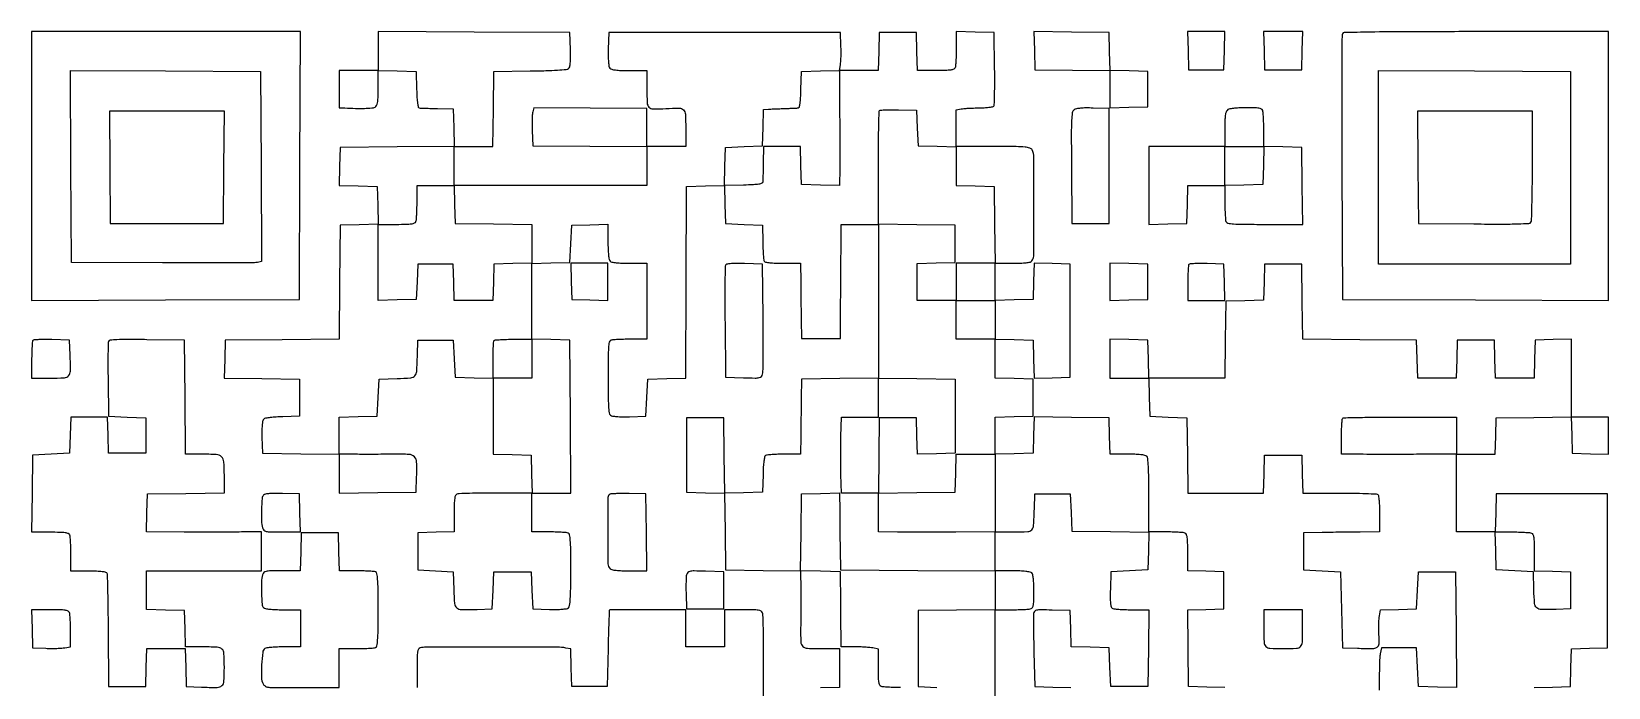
# Model space of a CAD drawing. Extents: x 179 to 1071, y 112 to 1107.
# Drawn here: x 179 to 1071, y 736 to 1107 of the extents above; entities that cross this region are included whole.
import ezdxf

# ---------------------------------------------------------------- set-up
doc = ezdxf.new("R2010")
doc.units = 0

msp = doc.modelspace()

# ---------------------------------------------------------------- linework, layer by layer
for points in [[(179, 1030.993714), (179, 954.987428), (254.75, 955.243714), (330.5, 955.5), (330.756286, 1031.25), (331.012572, 1107), (255.006286, 1107), (179, 1107)], [(746.215966, 1096.269987), (746.5, 1085.5), (767.75, 1085.230112), (789, 1084.960225), (789, 1074.446281), (789, 1063.932337), (799.75, 1064.216168), (810.5, 1064.5), (810.5, 1074.5), (810.5, 1084.5), (799.783492, 1084.783492), (789.066984, 1085.066984), (788.783492, 1095.783492), (788.5, 1106.5), (767.215966, 1106.769987), (745.931931, 1107.039973)], [(833.216168, 1096.25), (833.5, 1085.5), (843.5, 1085.5), (853.5, 1085.5), (853.783832, 1096.25), (854.067663, 1107), (843.5, 1107), (832.932337, 1107)], [(876.216168, 1096.25), (876.5, 1085.5), (887, 1085.5), (897.5, 1085.5), (897.783832, 1096.25), (898.067663, 1107), (887, 1107), (875.932337, 1107)], [(223.235953, 1030.25), (223.5, 998.5), (255.5, 998.5), (287.5, 998.5), (287.764047, 1030.25), (288.028094, 1062), (255.5, 1062), (222.971906, 1062)], [(875.783832, 1031.25), (875.5, 1020.5), (864.75, 1020.216168), (854, 1019.932337), (854, 1030.966168), (854, 1042), (865.033832, 1042), (876.067663, 1042)], [(484.215017, 965.75), (484.5, 955.5), (494.75, 955.215017), (505, 954.930034), (505, 965.465017), (505, 976), (494.465017, 976), (483.930034, 976)], [(789, 965.5), (789, 954.932337), (799.75, 955.216168), (810.5, 955.5), (810.5, 965.5), (810.5, 975.5), (799.75, 975.783832), (789, 976.067663)]]:
    msp.add_lwpolyline(points, close=True)
for points in [[(854, 735.930034), (843.75, 736.215017), (833.5, 736.5), (833.230596, 758.214803), (832.961191, 779.929605), (843.230596, 780.214803), (853.5, 780.5), (853.5, 791), (853.5, 801.5), (843.25, 801.784983), (833, 802.069966), (833, 812.427994, 0.005378), (832.940347, 817.974376, 0.030449), (832.697172, 820.919218, 0.063222), (832.232062, 822.602756, 0.204941), (831.418213, 823.393011, 0.07203), (830.361889, 823.632106, 0.005915), (827.534475, 823.821697, 0.007831), (824.140776, 823.955695, 0.005951), (820.418213, 824), (811, 824), (811, 844.8, 0.003169), (810.937931, 854.593081, 0.010454), (810.721154, 861.045513, 0.00933), (810.391927, 865.538104, 0.175156), (809.8, 866.8, 0.150838), (808.800997, 867.327709, 0.019392), (806.377065, 867.688556, 0.018513), (803.089346, 867.925625, 0.00874), (798.834983, 868), (789.069966, 868), (788.784983, 878.25), (788.5, 888.5), (767.285202, 888.769785), (746.070403, 889.03957), (745.785202, 878.769785), (745.5, 868.5), (734.75, 868.216168), (724, 867.932337), (724, 878.432337), (724, 888.932337), (734.75, 889.216168), (745.5, 889.5), (745.5, 900), (745.5, 910.5), (734.75, 910.783832), (724, 911.067663), (724, 922.067663), (724, 933.067663), (734.75, 932.783832), (745.5, 932.5), (745.784183, 921.715394), (746.068365, 910.930789), (756.284183, 911.215394), (766.5, 911.5), (766.5, 943.5), (766.5, 975.5), (756.285365, 975.784593), (746.07073, 976.069185), (745.785365, 965.784593), (745.5, 955.5), (734.75, 955.216168), (724, 954.932337), (724, 965.466168), (724, 976), (733.877555, 976, 0.007885), (738.40461, 976.071392, 0.021148), (741.618293, 976.30908, 0.025816), (743.851245, 976.68718, 0.166184), (744.813773, 977.27561, 0.173275), (745.837789, 980.084558, 0.00101), (745.962589, 1008.320934, 0.00134), (745.954768, 1036.141843, 0.122719), (744.964433, 1040.066458, 0.193702), (743.640053, 1041.174593, 0.056661), (740.987902, 1041.714603, 0.020174), (735.915474, 1041.954816, 0.001744), (722.964816, 1042), (702, 1042), (702, 1052.420545), (702, 1062.841089), (704.75, 1063.309809, -0.022929), (706.273627, 1063.498123, -0.005167), (708.879693, 1063.672439, -0.005345), (711.894135, 1063.810493, -0.005158), (714.946826, 1063.88609, 0.010143), (717.859581, 1063.987286, 0.014299), (720.448328, 1064.204237, 0.010424), (722.567435, 1064.487871, 0.159199), (723.218101, 1064.818101, 0.190093), (723.545721, 1065.572518, 0.001993), (723.720681, 1071.401306, 0.006003), (723.815721, 1078.18125, 0.003823), (723.771275, 1086.071275), (723.5, 1106.5), (712.75, 1106.783832), (702, 1107.067663), (702, 1097.615619, -0.00593), (701.955696, 1093.880092, -0.007809), (701.821697, 1090.475463, -0.005887), (701.632128, 1087.638889, -0.0721), (701.393011, 1086.581787, -0.20495), (700.602718, 1085.767927, -0.063217), (698.919034, 1085.302822, -0.030446), (695.973908, 1085.059651, -0.005377), (690.426843, 1085), (680.067663, 1085), (679.783832, 1095.75), (679.5, 1106.5), (669, 1106.5), (658.5, 1106.5), (658.216168, 1095.75), (657.932337, 1085), (646.939314, 1085), (635.946292, 1085), (636.06989, 1062.25, -0.000584), (636.1101, 1052.822518, -0.000568), (636.128762, 1043.308812, -0.00056), (636.126303, 1034.94725, -0.002119), (636.096744, 1029.716168), (636, 1019.932337), (625.25, 1020.216168), (614.5, 1020.5), (614.216168, 1031.25), (613.932337, 1042), (603.466168, 1042), (593, 1042), (592.847686, 1032.75, -0.000729), (592.782222, 1029.097728, -0.000968), (592.711418, 1025.776562, -0.000683), (592.64285, 1022.99177, -0.009762), (592.597686, 1022, -0.281462), (592.04876, 1021.220862, -0.061526), (590.404519, 1020.738407, -0.028984), (587.402321, 1020.423344, -0.005066), (581.715822, 1020.215822), (570.931643, 1019.931643), (571.215822, 1030.715822), (571.5, 1041.5), (582, 1042), (592.5, 1042.5), (592.784983, 1052.75), (593.069966, 1063), (595.784983, 1063.156454, -0.003483), (597.246159, 1063.230446, -0.000891), (599.611839, 1063.329502, -0.000908), (602.312335, 1063.432846, -0.000921), (605, 1063.525854, 0.001285), (607.578054, 1063.616946, 0.001653), (609.947536, 1063.714611, 0.001261), (611.933159, 1063.808047, 0.014384), (612.715017, 1063.8694, 0.312884), (613.298959, 1064.374927, 0.026825), (613.707564, 1066.420621, 0.02204), (614.019285, 1069.545225, 0.006891), (614.215017, 1074.25), (614.5, 1084.5), (625.21096, 1084.783436), (635.921919, 1085.066871), (636.51745, 1088.283436, 0.030739), (636.728091, 1090.006955, 0.008297), (636.848012, 1092.758259, 0.008369), (636.880072, 1095.892687, 0.008584), (636.80649, 1099), (636.5, 1106.5), (571, 1106.5), (505.5, 1106.5), (505.211141, 1097.149285, 0.009044), (505.15859, 1093.042317, 0.018924), (505.296386, 1089.849829, 0.020746), (505.587315, 1087.486141, 0.132968), (506.083586, 1086.399285, 0.154085), (507.124417, 1085.728754, 0.035127), (509.205854, 1085.314808, 0.024181), (512.346734, 1085.070162, 0.007345), (517.122445, 1085), (527, 1085), (527, 1074.616631, 0.011437), (527.180377, 1066.73228, 0.183493), (528.221517, 1064.32826, 0.201455), (530.555518, 1063.337162, 0.014178), (537.801517, 1063.513862, -0.013725), (545.309193, 1063.703742, -0.197464), (547.725544, 1062.704629, -0.187206), (548.808668, 1060.270625, -0.01214), (549, 1052.391592), (549, 1042), (538, 1042), (527, 1042), (527, 1052.79786), (527, 1063.59572), (495.001649, 1063.728522), (463.003299, 1063.861325), (462.456595, 1061.680662, 0.048554), (462.259379, 1060.363376, 0.007006), (462.157158, 1057.643695, 0.00789), (462.132041, 1054.414244, 0.006674), (462.204946, 1051), (462.5, 1042.5), (494.75, 1042.236147), (527, 1041.972294), (527, 1030.986147), (527, 1020), (472.5, 1020), (418, 1020), (418, 1031), (418, 1042), (428.980112, 1042), (439.960225, 1042), (440.230112, 1063.25), (440.5, 1084.5), (460.92315, 1084.771257, 0.003711), (469.879314, 1084.956706, 0.009025), (476.479653, 1085.261688, 0.006436), (481.427025, 1085.643865, 0.15184), (482.707541, 1086.172244, 0.157509), (483.352496, 1087.188229, 0.038302), (483.705996, 1089.169056, 0.025232), (483.856144, 1092.194891, 0.007186), (483.784391, 1096.900987), (483.5, 1106.5), (429.25, 1106.758612), (375, 1107.017225), (375, 1096.008612), (375, 1085), (364, 1085), (353, 1085), (353, 1074.5), (353, 1064), (356.25, 1063.824751, 0.008133), (362.122698, 1063.603806, 0.012105), (367.26581, 1063.618564, 0.010961), (371.406335, 1063.821607, 0.087934), (373.25, 1064.285184, 0.169218), (374.167382, 1065.151908, 0.079579), (374.686612, 1066.720305, 0.034904), (374.940646, 1069.501157, 0.00533), (375, 1075.069015), (375, 1085.067663), (385.75, 1084.783832), (396.5, 1084.5), (396.784983, 1074.25, 0.006947), (396.980763, 1069.556507, 0.021876), (397.293203, 1066.421247, 0.026249), (397.70217, 1064.35667, 0.306486), (398.284983, 1063.837237, 0.024728), (399.116769, 1063.767435, 0.001301), (401.786839, 1063.68283, 0.002049), (404.963957, 1063.603462, 0.001489), (408.5, 1063.54016), (417.5, 1063.405847), (417.783691, 1052.716821), (418.067381, 1042.027795), (385.783691, 1041.763898), (353.5, 1041.5), (353.216515, 1030.784171), (352.93303, 1020.068343), (363.716515, 1019.784171), (374.5, 1019.5), (374.783485, 1008.784171), (375.06697, 998.068343), (364.283485, 997.784171), (353.5, 997.5), (353.236165, 965.263835), (352.97233, 933.02767), (320.736165, 932.763835), (288.5, 932.5), (288.216371, 921.769986), (287.932742, 911.039971), (309.216371, 910.769986), (330.5, 910.5), (330.5, 900), (330.5, 889.5), (321.054124, 889.209882, 0.009872), (317.344222, 889.022568, 0.013478), (314.012996, 888.697932, 0.010272), (311.278232, 888.29958, 0.132654), (310.348748, 887.874472, 0.165771), (309.775651, 886.938715, 0.029529), (309.440097, 884.884549, 0.022993), (309.270289, 881.903576, 0.008333), (309.294624, 877.66459), (309.5, 868.5), (331.25, 868.230498), (353, 867.960995), (353, 856.960995), (353, 845.960995), (374.75, 846.230498), (396.5, 846.5), (396.788833, 855.243181, 0.016693), (396.78584, 863.551545, 0.188815), (395.507376, 866.517514, 0.187183), (392.549301, 867.840276, 0.01636), (384.174986, 867.988484, -0.001786), (379.344771, 867.933177, -0.00108), (373.62484, 867.900473, -0.001082), (367.945265, 867.892566, -0.001903), (363.25, 867.914061), (353, 868), (353, 878.466168), (353, 888.932337), (363.75, 889.216168), (374.5, 889.5), (375, 900), (375.5, 910.5), (385.7397, 910.784869, 0.012174), (393.50884, 911.190479, 0.196929), (395.803333, 912.34273, 0.165236), (396.832838, 914.85434, 0.008001), (397.24922, 924), (397.5, 932.5), (407.5, 932.5), (417.5, 932.5), (418, 922), (418.5, 911.5), (429.25, 911.216168), (440, 910.932337), (440, 889.5), (440, 868.067663), (450.75, 867.783832), (461.5, 867.5), (461.783832, 856.75), (462.067663, 846), (441.615619, 846, 0.002766), (433.663753, 845.956006, 0.004119), (426.706713, 845.821697, 0.001836), (420.77967, 845.636639, 0.083071), (419.581787, 845.393011, 0.204941), (418.767938, 844.602756, 0.063222), (418.302828, 842.919218, 0.030449), (418.059653, 839.974376, 0.005378), (418, 834.427994), (418, 824.069966), (407.75, 823.784983), (397.5, 823.5), (397.5, 813), (397.5, 802.5), (407.5, 802), (417.5, 801.5), (417.784869, 791.2603, 0.013827), (418.218122, 783.45705, 0.200378), (419.466432, 781.051258, 0.174565), (422.13313, 780.074823, 0.010012), (431, 780.204946), (439.5, 780.5), (440, 791), (440.5, 801.5), (451, 801.5), (461.5, 801.5), (462, 791), (462.5, 780.5), (471.850715, 780.211141, 0.009044), (475.957683, 780.15859, 0.018924), (479.150171, 780.296386, 0.020746), (481.513859, 780.587315, 0.132968), (482.600715, 781.083586, 0.186737), (483.340077, 782.40896, 0.018611), (483.71842, 786.090274, 0.013584), (483.942803, 791.987371, 0.002716), (484, 802.515456, 0.002187), (483.949924, 813.966476, 0.01672), (483.723005, 819.342637, 0.032173), (483.29836, 822.357196, 0.255374), (482.418213, 823.393011, 0.07203), (481.361889, 823.632106, 0.005915), (478.534475, 823.821697, 0.007831), (475.140776, 823.955695, 0.005951), (471.418213, 824), (462, 824), (462, 835), (462, 846), (473.010623, 846), (484.021245, 846), (483.760623, 889.25), (483.5, 932.5), (472.75, 932.783832), (462, 933.067663), (462, 954.5), (462, 975.932337), (472.75, 976.216168), (483.5, 976.5), (484, 987), (484.5, 997.5), (494.75, 997.784983), (505, 998.069966), (505, 988.234983, 0.008651), (505.074216, 983.94585, 0.018431), (505.311007, 980.637948, 0.019307), (505.671574, 978.201601, 0.151099), (506.2, 977.2, 0.150969), (507.200304, 976.671932, 0.019349), (509.630442, 976.311224, 0.018472), (512.928253, 976.074295, 0.008695), (517.2, 976), (527, 976), (527, 954.5), (527, 933), (517.581787, 933, 0.005867), (513.860858, 932.956338, 0.007745), (510.472201, 932.824259, 0.005805), (507.64875, 932.637479, 0.072311), (506.604515, 932.401732, 0.257563), (505.739315, 931.374992, 0.030405), (505.322025, 928.308792, 0.016401), (505.09596, 922.887182, 0.002219), (505.045455, 911.505315, 0.002759), (505.103085, 901.060296, 0.013271), (505.32648, 895.117814, 0.017407), (505.698353, 891.370982, 0.188262), (506.422012, 890.064724, 0.134584), (507.490221, 889.581061, 0.019552), (509.882173, 889.296274, 0.018429), (513.08421, 889.159946, 0.009144), (517.149285, 889.211141), (526.5, 889.5), (527, 900), (527.5, 910.5), (538.241404, 910.783745), (548.982808, 911.067489), (549.241404, 965.283745), (549.5, 1019.5), (560.215829, 1019.783485), (570.931657, 1020.06697), (571.215829, 1009.283485), (571.5, 998.5), (582, 998), (592.5, 997.5), (592.608158, 987.884014, 0.006644), (592.700585, 984.117746, 0.009323), (592.890422, 980.759607, 0.006129), (593.135054, 977.966885, 0.113976), (593.417175, 977.134014, 0.21361), (594.15555, 976.632836, 0.017319), (596.531063, 976.296144, 0.018342), (599.777275, 976.07023, 0.008201), (604.059017, 976), (614, 976), (614.074274, 965.25, 0.00076), (614.115378, 960.373532, 0.000454), (614.178349, 954.573437, 0.000454), (614.251555, 948.797094, 0.000788), (614.324274, 944), (614.5, 933.5), (625.5, 933.5), (636.5, 933.5), (636.654698, 955.5, -0.000093), (636.720916, 964.674575, -0.000087), (636.791949, 974.048437, -0.000087), (636.857862, 982.365353, -0.0003), (636.904698, 987.75), (637, 998), (647.5, 998), (658, 998), (658.073195, 987.75, -0.00088), (658.09912, 982.932088, -0.00044), (658.115819, 976.839062, -0.000437), (658.122037, 970.533093, -0.000646), (658.115512, 965, 0.000049), (658.100749, 958.778693, 0.000018), (658.081275, 950.082291, 0.000018), (658.060782, 940.622372, 0.000022), (658.042318, 931.769502), (658, 911.039005), (636.25, 910.769502), (614.5, 910.5), (614.347508, 899.5, 0.000324), (614.282022, 894.54442, 0.0002), (614.211168, 888.720313, 0.000201), (614.1458, 882.967406, 0.000362), (614.097508, 878.25), (614, 868), (604.75, 867.984687, 0.008102), (601.113777, 867.919739, 0.011061), (597.8419, 867.735716, 0.008067), (595.134631, 867.47928, 0.114217), (594.222424, 867.158627, 0.194101), (593.624345, 866.324216, 0.02491), (593.203073, 864.117628, 0.021215), (592.894526, 860.927229, 0.007895), (592.722424, 856.42394), (592.5, 846.5), (581.769986, 846.216371), (571.039971, 845.932742), (570.769986, 867.216371), (570.5, 888.5), (560, 888.5), (549.5, 888.5), (549.5, 867.5), (549.5, 846.5), (560.230591, 846.216365), (570.961183, 845.93273), (571.230591, 824.216365), (571.5, 802.5), (592.75, 802.230112), (614, 801.960225), (614.085939, 791.230112, -0.001795), (614.107485, 786.353425, -0.001062), (614.099938, 780.534028, -0.001063), (614.067723, 774.725638, -0.001826), (614.012917, 769.885727, 0.013113), (614.104409, 761.753435, 0.203291), (615.265099, 759.278937, 0.174899), (617.928281, 758.200395, 0.009235), (627.25, 758.013655), (636, 758), (636, 747.033832), (636, 736.067663), (625.25, 735.783832)], [(1029, 735.930034), (1039.25, 736.215017), (1049.5, 736.5), (1049.783481, 747.215387), (1050.066961, 757.930773), (1060.283481, 758.215387), (1070.5, 758.5), (1070.5, 802), (1070.5, 845.5), (1039, 845.5), (1007.5, 845.5), (1007.216168, 834.75), (1006.932337, 824), (995.966168, 824), (985, 824), (985, 846), (985, 868), (995.965017, 868), (1006.930034, 868), (1007.215017, 878.25), (1007.5, 888.5), (1028.714798, 888.769785), (1049.929597, 889.03957), (1050.214798, 878.769785), (1050.5, 868.5), (1060.75, 868.215017), (1071, 867.930034), (1071, 878.465017), (1071, 889), (1060.5, 889), (1050, 889), (1050, 911.034983), (1050, 933.069966), (1039.75, 932.784983), (1029.5, 932.5), (1029.216168, 921.75), (1028.932337, 911), (1018, 911), (1007.067663, 911), (1006.783832, 921.75), (1006.5, 932.5), (996, 932.5), (985.5, 932.5), (985.216168, 921.75), (984.932337, 911), (974, 911), (963.067663, 911), (962.783832, 921.75), (962.5, 932.5), (930.269847, 932.763827), (898.039695, 933.027654), (897.769847, 954.263827), (897.5, 975.5), (887, 975.5), (876.5, 975.5), (876.215387, 965.283481), (875.930773, 955.066961), (865.215387, 954.783481), (854.5, 954.5), (854.230498, 932.75), (853.960995, 911), (832.514329, 911), (811.067663, 911), (810.783832, 921.75), (810.5, 932.5), (799.75, 932.783832), (789, 933.067663), (789, 922.033832), (789, 911), (799.966168, 911), (810.932337, 911), (811.216168, 900.25), (811.5, 889.5), (822, 889), (832.5, 888.5), (832.769888, 867.25), (833.039775, 846), (854.486056, 846), (875.932337, 846), (876.216168, 856.75), (876.5, 867.5), (887, 867.5), (897.5, 867.5), (897.783832, 856.75), (898.067663, 846), (918.783832, 845.984687, -0.00331), (926.796253, 845.925719, -0.005136), (933.708376, 845.758058, -0.001763), (939.653819, 845.531731, -0.149104), (940.5, 845.234687, -0.205707), (940.89952, 844.555021, -0.008719), (941.207691, 841.718584, -0.01369), (941.427942, 838.249625, -0.009007), (941.5, 834.25), (941.5, 824), (930.5, 823.925726, 0.000758), (925.52704, 823.884607, 0.000461), (919.646875, 823.821651, 0.000462), (913.814199, 823.748445, 0.000815), (909, 823.675726), (898.5, 823.5), (898.5, 813), (898.5, 802.5), (909, 802), (919.5, 801.5), (920, 780), (920.5, 758.5), (929, 758.204946, 0.007777), (937.523363, 758.041756, 0.143669), (940.089666, 758.784702, 0.243566), (941.194544, 760.688779, 0.026107), (941.17218, 765.958634, -0.010539), (941.067959, 768.904226, -0.009623), (941.083015, 771.942443, -0.009676), (941.201259, 774.655746, -0.030645), (941.426344, 776.459072), (942.077661, 779.930891), (952.288831, 780.215446), (962.5, 780.5), (963, 791), (963.5, 801.5), (974, 801.5), (984.5, 801.5), (984.763708, 768.716029), (985.027416, 735.932058), (974.263708, 736.216029), (963.5, 736.5), (963, 747.5), (962.5, 758.5), (952.540995, 758.5), (942.581991, 758.5), (941.873461, 755.035679, 0.042756), (941.59102, 752.617656, 0.001957), (941.367188, 744.300823, 0.003249), (941.204143, 734.417206, 0.002322)], [(724, 715), (724, 747.5), (724, 780), (733.418213, 780, 0.005951), (737.140776, 780.044305, 0.007831), (740.534475, 780.178303, 0.005915), (743.361889, 780.367894, 0.07203), (744.418213, 780.606989, 0.195123), (745.220382, 781.357006, 0.068495), (745.690477, 782.894083, 0.033615), (745.937794, 785.550838, 0.006405), (746, 790.406989, 0.009539), (745.924249, 794.37742, 0.019202), (745.684733, 797.500056, 0.020076), (745.321527, 799.822996, 0.148618), (744.8, 800.8, 0.150969), (743.799696, 801.328068, 0.019349), (741.369558, 801.688776, 0.018472), (738.071747, 801.925705, 0.008695), (733.8, 802), (724, 802), (724, 813.040379), (724, 824.080757), (701.75, 823.964716, -0.000519), (692.443041, 823.925845, -0.000479), (682.878125, 823.904987, -0.000477), (674.353005, 823.902697, -0.001588), (668.75, 823.924337), (658, 824), (658, 835), (658, 846), (647.591025, 846), (637.18205, 846), (636.841025, 856.429466, -0.005217), (636.734378, 861.221237, -0.002925), (636.699603, 867.047246, -0.002918), (636.733262, 872.934146, -0.004753), (636.838476, 877.929466), (637.176952, 889), (647.588476, 889), (658, 889), (658, 900.019502), (658, 911.039005), (679.75, 910.769502), (701.5, 910.5), (701.5, 889.5), (701.5, 868.5), (690.785353, 868.216527), (680.070705, 867.933054), (679.785353, 878.216527), (679.5, 888.5), (669, 888.5), (658.5, 888.5), (658.264255, 867.230537), (658.02851, 845.961075), (679.764255, 846.230537), (701.5, 846.5), (701.783832, 857.25), (702.067663, 868), (713.033832, 868), (724, 868), (724, 846), (724, 824), (734.480948, 824, 0.011573), (742.471708, 824.184972, 0.199796), (744.785637, 825.27627, 0.170244), (745.829771, 827.756564, 0.007926), (746.24922, 837), (746.5, 845.5), (756.5, 845.5), (766.5, 845.5), (767, 835), (767.5, 824.5), (789.283633, 824.230404), (811.067266, 823.960808), (810.783633, 813.230404), (810.5, 802.5), (800, 802), (789.5, 801.5), (789.211769, 791.582645, 0.006827), (789.138177, 786.804805, 0.023663), (789.278982, 783.717063, 0.033714), (789.604266, 781.705135, 0.19692), (790.211769, 780.847958, 0.1155), (791.14022, 780.524336, 0.007563), (793.991374, 780.266219, 0.010658), (797.433419, 780.080712, 0.00774), (801.269502, 780.015313), (811.039005, 780), (810.769502, 758.25), (810.5, 736.5), (800, 736.5), (789.5, 736.5), (789, 747.5), (788.5, 758.5), (777.784613, 758.783481), (767.069227, 759.066961), (766.784613, 769.283481), (766.5, 779.5), (756.324028, 779.784166, 0.003383), (749.74952, 779.923252, 0.050695), (747.46738, 779.724393, 0.178388), (746.381595, 779.071646, 0.134689), (745.824028, 777.784166, 0.035779), (745.712747, 776.183068, 0.001486), (745.742058, 770.442849, 0.002569), (745.832011, 763.636615, 0.001821), (746, 756), (746.5, 736.5), (756.715399, 736.215399), (766.930798, 735.930798)], [(670.581787, 736, -0.005951), (666.859224, 736.044305, -0.007831), (663.465525, 736.178303, -0.005915), (660.638111, 736.367894, -0.07203), (659.581787, 736.606989, -0.204222), (658.768787, 737.394244, -0.063621), (658.303291, 739.066377, -0.030674), (658.059829, 741.988994, -0.005446), (658, 747.481989), (658, 757.75), (654.875, 758.375, 0.027225), (653.195923, 758.616689, 0.007268), (650.501563, 758.816406, 0.007345), (647.427736, 758.954094, 0.007518), (644.375, 759), (637, 759), (636.930695, 762.75, -0.001517), (636.894499, 765.093289, -0.000162), (636.828669, 770.539062, -0.000199), (636.754958, 777.024425, -0.00016), (636.680695, 784), (636.5, 801.5), (625.230589, 801.782933), (613.961179, 802.065865), (614.230589, 823.782933), (614.5, 845.5), (625.25, 845.783832), (636, 846.067663), (636.094864, 835.783832, 0.000366), (636.142302, 831.019482, 0.000197), (636.207433, 825.142751, 0.000196), (636.278549, 819.150639, 0.000307), (636.344864, 814), (636.5, 802.5), (680.25, 802.239489), (724, 801.978978), (724, 791.008991), (724, 780.039005), (702.25, 779.769502), (680.5, 779.5), (680.5, 758), (680.5, 736.5), (691, 736)], [(353, 736), (353, 747), (353, 758), (362.418213, 758, 0.005951), (366.140776, 758.044305, 0.007831), (369.534475, 758.178303, 0.005915), (372.361889, 758.367894, 0.07203), (373.418213, 758.606989, 0.25694), (374.300918, 759.652022, 0.031157), (374.723675, 762.739087, 0.016334), (374.950165, 768.241252, 0.002119), (375, 780, 0.002119), (374.950165, 791.758748, 0.016334), (374.723675, 797.260913, 0.031157), (374.300918, 800.347978, 0.25694), (373.418213, 801.393011, 0.07196), (372.36267, 801.632085, 0.005942), (369.544413, 801.821697, 0.007852), (366.161644, 801.955693, 0.005972), (362.452044, 802), (353.067663, 802), (352.783832, 812.75), (352.5, 823.5), (342, 823.5), (331.5, 823.5), (331.216168, 812.75), (330.932337, 802), (320.5828, 802, 0.003808), (314.078006, 801.950457, 0.04688), (311.614743, 801.681084, 0.145131), (310.364818, 801.013005, 0.133242), (309.630286, 799.75, 0.05739), (309.039417, 795.764518, 0.015809), (309.033618, 789.416487, 0.010157), (309.359131, 783.041418, 0.180438), (310.2, 781.2, 0.150969), (311.200304, 780.671932, 0.019349), (313.630442, 780.311224, 0.018472), (316.928253, 780.074295, 0.008695), (321.2, 780), (331, 780), (331, 769.5), (331, 759), (321.75, 758.984687, 0.009449), (318.09785, 758.909611, 0.012483), (314.776563, 758.695369, 0.009924), (312.034549, 758.394667, 0.109076), (311, 758.021277, 0.227442), (309.702139, 755.950505, 0.015214), (309.111871, 748.782164, 0.019494), (309.020743, 741.634906, 0.116818), (309.966551, 738.0625, 0.113809), (311.014637, 736.862775, 0.112168), (312.487675, 736.235272, 0.043209), (315.106921, 735.991125, 0.00446), (321.314362, 736.005651, -0.001385), (325.98984, 736.045348, -0.000779), (331.665781, 736.068975, -0.000778), (337.395316, 736.074985, -0.001273), (342.25, 736.06017), (353, 736)], [(592.929868, 731.2296, -0.00043), (592.936184, 739.227741, -0.000427), (592.958339, 748.076765, -0.000489), (592.995027, 756.535925, 0.0031), (592.988126, 764.337575, 0.004564), (592.877028, 771.189807, 0.002203), (592.704028, 777.003902, 0.083255), (592.443775, 778.285925, 0.186987), (591.628546, 779.185752, 0.077932), (590.042082, 779.692947, 0.033496), (587.180735, 779.94227, 0.004987), (581.393011, 780), (571, 780), (571, 769.5), (571, 759), (560, 759), (549, 759), (549, 769.5), (549, 780), (527.5, 780, 0.001089), (519.242182, 779.982014, 0.001791), (512.256961, 779.926563, 0.000166), (506.010129, 779.852524, 0.224824), (505.800293, 779.75, 0.161135), (505.715128, 779.51991, 0.000127), (505.497602, 773.257812, 0.001379), (505.275652, 766.261248, 0.000841), (505.050293, 758), (504.5, 736.5), (494.5, 736.5), (484.5, 736.5), (484.216901, 747.177815), (483.933801, 757.855629), (481.216901, 758.355355, 0.045077), (476.269904, 758.810801, 0.000419), (439.523826, 758.843003, 0.000282), (402.097632, 758.823329, 0.068533), (398.75, 758.358597, 0.202939), (397.819607, 757.613528, 0.085997), (397.3013, 756.067886, 0.033638), (397.054428, 753.161154, 0.004369), (397, 746.932612), (397, 736)]]:
    msp.add_lwpolyline(points, format="xyb")
for points in [[(920.460009, 1105.75, 0.090591), (920.266358, 1104.709509, 0.000109), (920.198937, 1082.982812, 0.000984), (920.176611, 1058.652573, 0.000605), (920.241394, 1030), (920.5, 955.5), (995.75, 955.243674), (1071, 954.987348), (1071, 1030.993674), (1071, 1107), (995.968615, 1107, 0.000668), (957.448289, 1106.948566, 0.003471), (936.19131, 1106.744245, 0.001205), (921.475143, 1106.465155, 0.305157)], [(308.758677, 1030.77123), (309.017354, 977.04246), (306.758677, 976.494347, -0.057902), (304.987826, 976.276519, -0.000418), (290.035361, 976.188577, -0.001589), (272.903102, 976.156579, -0.001017), (253, 976.223117), (201.5, 976.5), (201.241383, 1030.758691), (200.982767, 1085.017383), (254.741383, 1084.758691), (308.5, 1084.5)], [(1049.5, 1030), (1049.5, 975.5), (995.211905, 975.5), (940.92381, 975.5), (940.942857, 1025.75, -0.000032), (940.951538, 1045.331386, -0.000047), (940.961905, 1062.563467, -0.000022), (940.972765, 1077.239555, -0.00086), (940.980952, 1080.508612), (941, 1085.017225), (995.25, 1084.758612), (1049.5, 1084.5)], [(680, 1052.5), (680.5, 1042.5), (691.25, 1042.216168), (702, 1041.932337), (702, 1031), (702, 1020.067663), (712.75, 1019.783832), (723.5, 1019.5), (723.769502, 997.75), (724.039005, 976), (713.019502, 976), (702, 976), (702, 965.5), (702, 955), (713, 955), (724, 955), (724, 944), (724, 933), (713, 933), (702, 933), (702, 944), (702, 955), (691, 955), (680, 955), (680, 965.466168), (680, 975.932337), (690.75, 976.216168), (701.5, 976.5), (701.5, 987), (701.5, 997.5), (679.75, 997.769502), (658, 998.039005), (658, 1029.852836, -0.002058), (658.0504, 1042.099719, -0.00332), (658.205463, 1052.526817, -0.000626), (658.414308, 1061.700446, -0.192679), (658.699448, 1062.366114, -0.183378), (659.300668, 1062.636532, -0.005301), (662.145783, 1062.777033, -0.010046), (665.547259, 1062.840477, -0.006672), (669.449448, 1062.782781), (679.5, 1062.5)], [(768.722574, 1062.784375, 0.199533), (767.69875, 1061.094734, 0.026387), (767.28014, 1056.842241, 0.012283), (767.118195, 1049.055924, 0.001165), (767.234434, 1030), (767.5, 998.5), (778, 998.5), (788.5, 998.5), (788.5, 1031), (788.5, 1063.5), (779.48814, 1063.784375, 0.00926), (775.338057, 1063.838439, 0.021786), (772.244566, 1063.686559, 0.027745), (770.000484, 1063.351763, 0.10755)], [(855.75, 1062.919901, 0.150248), (854.838277, 1061.931604, 0.072289), (854.319578, 1060.269672, 0.033902), (854.062037, 1057.429221, 0.005661), (854, 1051.95031), (854, 1042), (832.5, 1042), (811, 1042), (811, 1019.966168), (811, 997.932337), (821.75, 998.216168), (832.5, 998.5), (832.783832, 1009.25), (833.067663, 1020), (843.533832, 1020), (854, 1020), (854, 1010.581787, 0.005951), (854.044305, 1006.859224, 0.007831), (854.178303, 1003.465525, 0.005915), (854.367894, 1000.638111, 0.07203), (854.606989, 999.581787, 0.258752), (855.662869, 998.696053, 0.029979), (858.838399, 998.275555, 0.015887), (864.493684, 998.049558, 0.002042), (876.626491, 998), (898.039005, 998), (897.769502, 1019.75), (897.5, 1041.5), (886.75, 1041.783832), (876, 1042.067663), (876, 1051.452044, 0.005972), (875.955693, 1055.161644, 0.007852), (875.821697, 1058.544413, 0.005942), (875.632085, 1061.36267, 0.07196), (875.393011, 1062.418213, 0.19004), (874.663424, 1063.214027, 0.071877), (873.200906, 1063.681992, 0.035472), (870.685878, 1063.922291, 0.006965), (866.143011, 1063.969591, 0.01078), (862.705377, 1063.883366, 0.013506), (859.524822, 1063.648701, 0.011709), (856.890874, 1063.320204, 0.095266)], [(963.235953, 1030.25), (963.5, 998.5), (994.93202, 998.235498, 0.001697), (1010.901959, 998.155315, 0.00816), (1019.995146, 998.288929, 0.006635), (1026.009704, 998.555446, 0.241447), (1027.166708, 999.235498, 0.134731), (1027.492293, 1000.296498, 0.001088), (1027.738089, 1009.161365, 0.003824), (1027.920853, 1019.372002, 0.002438), (1027.984687, 1031.25), (1028, 1062), (995.485953, 1062), (962.971906, 1062)], [(418.216168, 1009.25), (418.5, 998.5), (440.25, 998.230498), (462, 997.960995), (462, 987.014329), (462, 976.067663), (451.25, 975.783832), (440.5, 975.5), (440.215017, 965.25), (439.930034, 955), (429, 955), (418.069966, 955), (417.784983, 965.25), (417.5, 975.5), (407.5, 975.5), (397.5, 975.5), (397, 965.5), (396.5, 955.5), (385.75, 955.216168), (375, 954.932337), (375, 976.466168), (375, 998), (385.393011, 998, 0.005351), (390.960143, 998.059586, 0.030363), (393.913621, 998.30265, 0.063068), (395.601595, 998.76761, 0.205218), (396.393011, 999.581787, 0.07203), (396.632106, 1000.638111, 0.005915), (396.821697, 1003.465525, 0.007831), (396.955695, 1006.859224, 0.005951), (397, 1010.581787), (397, 1020), (407.466168, 1020), (417.932337, 1020)], [(571.467316, 974.775423, 0.089413), (571.270021, 973.738689, 0.000629), (571.194155, 964.757489, 0.002401), (571.169587, 954.462516, 0.001532), (571.235201, 942.490243), (571.5, 911.5), (581.722245, 911.215323, 0.003545), (588.277094, 911.07928, 0.049334), (590.631067, 911.279675, 0.161497), (591.80777, 911.928238, 0.127972), (592.498038, 913.215323, 0.056205), (592.713242, 914.922245, 0.00113), (592.807968, 923.641376, 0.002664), (592.841365, 933.838289, 0.001785), (592.775793, 945.5), (592.5, 975.5), (582.232115, 975.785181, 0.0061), (577.194344, 975.863611, 0.024229), (574.104597, 975.72423, 0.036776), (572.174504, 975.398781, 0.24573)], [(833.700461, 975.367127, 0.176204), (833.420729, 974.767614, 0.005336), (833.20576, 971.983885, 0.009955), (833.050761, 968.652273, 0.006646), (833, 964.833333), (833, 955), (843.534983, 955), (854.069966, 955), (853.784983, 965.25), (853.5, 975.5), (843.950461, 975.783794, 0.007041), (840.240283, 975.841782, 0.010544), (837.000338, 975.778463, 0.005798), (834.297812, 975.637197, 0.182377)], [(222.454858, 931.742956, 0.087881), (222.260667, 930.739166, 0.001348), (222.183093, 924.813037, 0.003566), (222.160589, 917.912957, 0.002346), (222.228584, 909.973), (222.5, 889.5), (233, 889), (243.5, 888.5), (243.5, 878.5), (243.5, 868.5), (233, 868.5), (222.5, 868.5), (222.215017, 878.75), (221.930034, 889), (211.5, 889), (201.069966, 889), (200.784983, 878.75), (200.5, 868.5), (190, 868), (179.5, 867.5), (179.230498, 845.75), (178.960995, 824), (189.373509, 824, -0.005337), (194.952209, 823.940452, -0.030315), (197.9105, 823.697448, -0.062982), (199.600948, 823.232572, -0.205372), (200.393011, 822.418213, -0.07203), (200.632106, 821.361889, -0.005915), (200.821697, 818.534475, -0.007831), (200.955695, 815.140776, -0.005951), (201, 811.418213), (201, 802), (211.031385, 802, -0.006907), (215.756359, 801.934728, -0.023051), (218.848864, 801.706336, -0.030535), (220.864426, 801.337765, -0.245372), (221.548643, 800.733834, -0.085765), (221.749645, 799.717737, -0.000562), (221.960159, 790.591228, -0.002222), (222.142963, 780.143348, -0.001415), (222.267258, 767.983834), (222.5, 736.5), (233, 736.5), (243.5, 736.5), (243.783832, 747.25), (244.067663, 758), (255, 758), (265.932337, 758), (266.216168, 747.25), (266.5, 736.5), (275, 736.204946, 0.009873), (283.957134, 736.070994, 0.178421), (286.597906, 737.058713, 0.204218), (287.78609, 739.475981, 0.013491), (288, 747.402421, 0.01343), (287.787271, 755.320833, 0.202023), (286.607124, 757.749048, 0.171998), (283.961219, 758.802967, 0.009208), (274.784983, 758.986345), (266.069966, 759), (265.784983, 769.25), (265.5, 779.5), (254.75, 779.783832), (244, 780.067663), (244, 791.033832), (244, 802), (276.5, 802), (309, 802), (309, 813.074508), (309, 824.149017), (297.75, 823.990942, -0.002209), (291.997509, 823.935534, -0.000731), (283.552562, 823.90385, -0.000728), (274.189795, 823.896033, -0.000826), (265.216168, 823.916434), (243.932337, 824), (244.216168, 834.75), (244.5, 845.5), (266.25, 845.769502), (288, 846.039005), (288, 855.984319, 0.017754), (287.725132, 863.722916, 0.189898), (286.393366, 866.505867, 0.174495), (283.46544, 867.756288, 0.014528), (275.079595, 868), (266.027706, 868), (265.763853, 900.25), (265.5, 932.5), (244.226273, 932.769957, 0.002501), (233.336158, 932.853677, 0.012456), (227.223537, 932.717798, 0.013846), (223.348653, 932.427307, 0.282653)], [(179.699448, 932.366114, 0.177451), (179.419778, 931.762931, 0.004898), (179.205463, 928.836713, 0.009512), (179.050668, 925.343898, 0.006317), (179, 921.333333), (179, 911), (189.480948, 911, 0.01319), (197.50249, 911.211645, 0.203196), (199.933469, 912.397028, 0.179688), (200.928151, 915.034911, 0.009927), (200.795054, 924), (200.5, 932.5), (190.449448, 932.782781, 0.006672), (186.547259, 932.840477, 0.010046), (183.145783, 932.777033, 0.005301), (180.300668, 932.636532, 0.183378)], [(462, 922), (462, 911), (451, 911), (440, 911), (440, 921.333333, -0.006022), (440.048276, 925.341612, -0.009111), (440.195833, 928.827083, -0.004516), (440.399803, 931.754503, -0.178563), (440.666667, 932.333333, -0.178563), (441.245497, 932.600197, -0.004516), (444.172917, 932.804167, -0.009111), (447.658388, 932.951724, -0.006022), (451.666667, 933), (462, 933)], [(985, 878.5), (985, 868), (975.25, 867.957682, -0.000334), (960.66091, 867.904103, -0.00058), (948.547074, 867.881747, -0.000694), (938.478492, 867.888821, -0.001262), (930.25, 867.926805), (920, 868), (920, 877.833333, -0.006327), (920.048294, 881.649913, -0.009526), (920.195833, 884.973958, -0.004912), (920.400114, 887.758552, -0.177413), (920.666667, 888.333333, -0.192996), (921.302543, 888.605252, -0.00057), (930.488542, 888.804167, -0.003167), (940.914556, 888.951968, -0.00196), (953.166667, 889), (985, 889)], [(310.233397, 844.833397, 0.179459), (309.371852, 842.956134, 0.01067), (309.030526, 836.615899, 0.016338), (309.031988, 830.280382, 0.057296), (309.630286, 826.25, 0.133842), (310.367068, 824.986552, 0.144838), (311.622381, 824.318468, 0.046615), (314.098572, 824.049393, 0.003769), (320.650463, 824), (331.067663, 824), (330.783832, 834.75), (330.5, 845.5), (320.983397, 845.783397, 0.008138), (316.607967, 845.842445, 0.021344), (313.471245, 845.699745, 0.026578), (311.271169, 845.386818, 0.148826)], [(506.25, 845.355184, 0.299792), (505.02071, 843.5302, 0.002265), (504.912823, 824.658995, 0.002898), (504.99858, 806.058326, 0.196209), (506.2, 803.2, 0.151042), (507.201028, 802.671732, 0.019326), (509.634627, 802.311103, 0.018449), (512.938063, 802.074251, 0.008671), (517.219502, 802), (527.039005, 802), (526.769502, 823.75), (526.5, 845.5), (517, 845.688517, 0.005334), (513.26986, 845.722736, 0.007376), (509.923437, 845.668364, 0.004885), (507.128197, 845.554344, 0.086451)], [(1027.418213, 823.393011, -0.204941), (1028.232062, 822.602756, -0.063222), (1028.697172, 820.919218, -0.030449), (1028.940347, 817.974376, -0.005378), (1029, 812.427994), (1029, 802.069966), (1039.25, 801.784983), (1049.5, 801.5), (1049.5, 791), (1049.5, 780.5), (1041.503355, 780.203496, -0.010944), (1033.041159, 780.075074, -0.179106), (1030.432921, 781.060296, -0.195806), (1029.211819, 783.473421, -0.013482), (1028.784869, 791.2603), (1028.5, 801.5), (1018, 802), (1007.5, 802.5), (1007.216168, 813.25), (1006.932337, 824), (1016.384381, 824, -0.00593), (1020.119908, 823.955696, -0.007809), (1023.524537, 823.821697, -0.005887), (1026.361111, 823.632128, -0.0721)], [(549.482701, 799.784677, 0.04768), (549.275821, 798.419218, 0.007332), (549.164827, 795.674249, 0.008132), (549.133974, 792.421832, 0.00698), (549.204946, 789), (549.5, 780.5), (560, 780.5), (570.5, 780.5), (570.5, 791), (570.5, 801.5), (560.277755, 801.784677, 0.003561), (553.727273, 801.920422, 0.049238), (551.367986, 801.719881, 0.160205), (550.183978, 801.071664, 0.127313)], [(179.216168, 769.25), (179.5, 758.5), (187, 758.19351, 0.008667), (190.109769, 758.120388, 0.00841), (193.251563, 758.153831, 0.008349), (196.012596, 758.275841, 0.030569), (197.75, 758.488823), (201, 759.090626), (201, 767.963526, 0.006308), (200.955667, 771.477147, 0.00819), (200.821697, 774.694661, 0.006379), (200.631747, 777.374929, 0.070843), (200.393011, 778.418213, 0.205485), (199.600474, 779.232706, 0.062919), (197.908208, 779.697521, 0.03028), (194.946379, 779.940479, 0.005326), (189.359179, 780), (178.932337, 780)], [(876, 769.606989, 0.010922), (876.173683, 761.656506, 0.180645), (877.191322, 759.25706, 0.192687), (879.507656, 758.190439, 0.012707), (887, 758, 0.012707), (894.492344, 758.190439, 0.192687), (896.808678, 759.25706, 0.180645), (897.826317, 761.656506, 0.010922), (898, 769.606989), (898, 780), (887, 780), (876, 780)]]:
    msp.add_lwpolyline(points, format="xyb", close=True)

doc.saveas('drawing.dxf')
